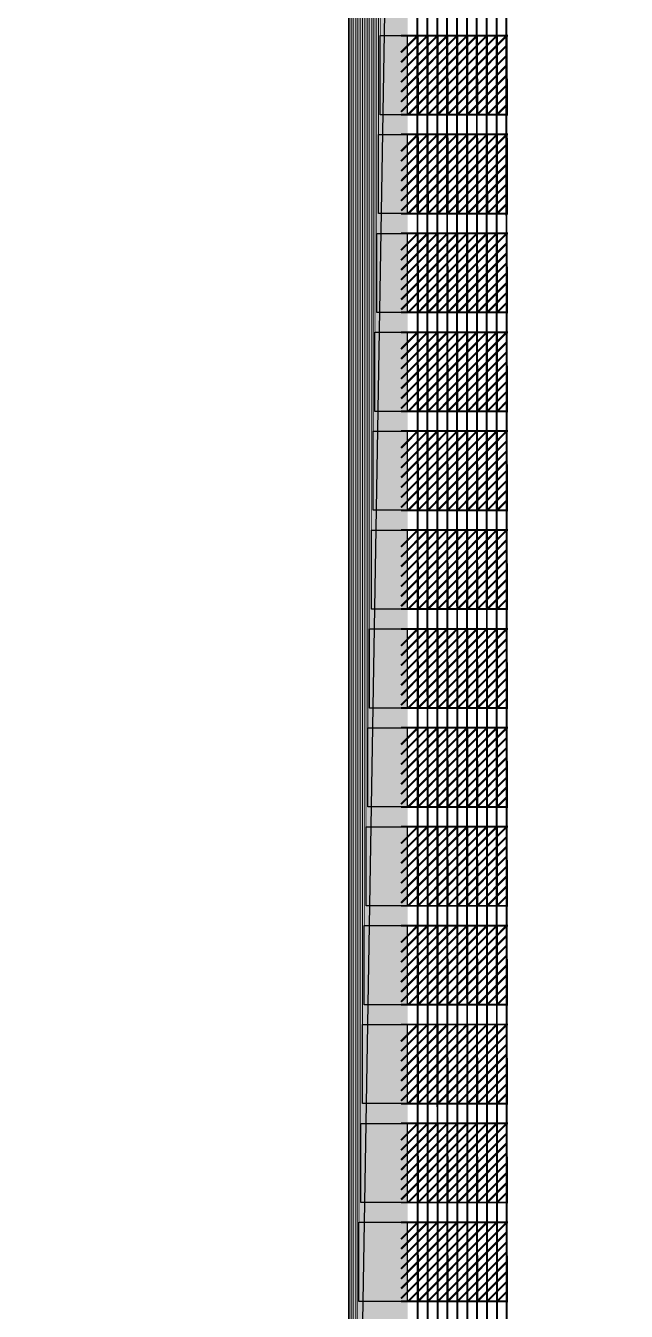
# Model space of a CAD drawing. Header units: millimetres. Extents: x -51 to 51, y -51 to 51.
# Drawn here: x 22.54 to 25.58, y -16.65 to -10.15 of the extents above; entities that cross this region are included whole.
import ezdxf

# ---------------------------------------------------------------- set-up
doc = ezdxf.new("R2010")
doc.units = ezdxf.units.MM
doc.linetypes.add('DASHED', pattern=[19.05, 12.7, -6.35])
for name, color, linetype in [('bottom_SU8', 5, 'Continuous'), ('metal', 43, 'Continuous'), ('Pt_pads', 1, 'Continuous'), ('reference', 18, 'DASHED')]:
    doc.layers.add(name, color=color, linetype=linetype)
doc.layers.add('top SU-8', color=3, linetype='Continuous', transparency=0.63)

msp = doc.modelspace()

# ---------------------------------------------------------------- linework, layer by layer
at = {"layer": 'bottom_SU8', "transparency": 33554544, "const_width": 1}
msp.add_lwpolyline([(-28.578, 24.8878, 0.187667), (-37.8518, -0.7933, 0.186827), (-27.3295, -26.1126, 0.184277), (-2.8594, -37.7245, 0.185083), (23.0094, -30.0775, 0.238565), (37.7593, 0.5371, 0.237346), (21.8297, 30.7311, 0.185761), (-4.5603, 37.5238, 0.186578)], format="xyb", close=True, dxfattribs=at)
at = {"layer": 'bottom_SU8', "transparency": 33554544}
for points, const_width in [([(24.3264, 5.9298), (24.3264, -19.1017)], 0.3), ([(24.5278, -19.0957), (24.5233, -3.1964)], 0.01), ([(24.5776, -19.0957), (24.5733, -3.1964)], 0.01), ([(24.6276, -19.0957), (24.6233, -3.1964)], 0.01), ([(24.6778, -19.0957), (24.6733, -3.1961)], 0.01), ([(24.7278, -19.0957), (24.7233, -3.1964)], 0.01), ([(24.7778, -19.0957), (24.7733, -3.1961)], 0.01), ([(24.8278, -19.0957), (24.8236, -3.1961)], 0.01), ([(24.8778, -19.0957), (24.8733, -3.1961)], 0.01), ([(24.9278, -19.0957), (24.9233, -3.1961)], 0.01), ([(24.9778, -19.0957), (24.9733, -3.1921)], 0.01), ([(24.442, -10.2808), (24.5269, -10.1957)], 0.01), ([(24.4422, -10.3307), (24.5769, -10.1957)], 0.01), ([(24.4422, -10.3808), (24.6269, -10.1957)], 0.01), ([(24.4422, -10.4309), (24.6769, -10.1957)], 0.01), ([(24.4422, -10.481), (24.7269, -10.1957)], 0.01), ([(24.4422, -10.5311), (24.7769, -10.1957)], 0.01), ([(24.4422, -10.5812), (24.8269, -10.1957)], 0.01), ([(24.4422, -10.1957), (24.9825, -10.1957)], 0.01), ([(24.4777, -10.5957), (24.8769, -10.1957)], 0.01), ([(24.5277, -10.5957), (24.5269, -10.1957)], 0.01), ([(24.5277, -10.5957), (24.9269, -10.1957)], 0.01), ([(24.5777, -10.5957), (24.5769, -10.1957)], 0.01), ([(24.5777, -10.5957), (24.9769, -10.1957)], 0.01), ([(24.6277, -10.5957), (24.6269, -10.1957)], 0.01), ([(24.6777, -10.5957), (24.6769, -10.1957)], 0.01), ([(24.7277, -10.5957), (24.7269, -10.1957)], 0.01), ([(24.7777, -10.5957), (24.7769, -10.1957)], 0.01), ([(24.8277, -10.5957), (24.8269, -10.1957)], 0.01), ([(24.8777, -10.5957), (24.8769, -10.1957)], 0.01), ([(24.9277, -10.5957), (24.9269, -10.1957)], 0.01), ([(24.9777, -10.5957), (24.9769, -10.1957)], 0.01), ([(24.6277, -10.5957), (24.977, -10.2457)], 0.01), ([(24.6777, -10.5957), (24.9771, -10.2957)], 0.01), ([(24.7277, -10.5957), (24.9772, -10.3457)], 0.01), ([(24.7777, -10.5957), (24.9773, -10.3957)], 0.01), ([(24.8277, -10.5957), (24.9774, -10.4457)], 0.01), ([(24.8777, -10.5957), (24.9775, -10.4957)], 0.01), ([(24.4422, -10.5957), (24.9826, -10.5957)], 0.01), ([(24.9277, -10.5957), (24.9776, -10.5457)], 0.01), ([(24.4424, -10.7808), (24.5273, -10.6957)], 0.01), ([(24.4426, -10.8307), (24.5773, -10.6957)], 0.01), ([(24.4426, -10.8808), (24.6273, -10.6957)], 0.01), ([(24.4426, -10.9309), (24.6773, -10.6957)], 0.01), ([(24.4426, -10.981), (24.7273, -10.6957)], 0.01), ([(24.4426, -11.0311), (24.7773, -10.6957)], 0.01), ([(24.4426, -11.0812), (24.8273, -10.6957)], 0.01), ([(24.4426, -10.6957), (24.9828, -10.6957)], 0.01), ([(24.4781, -11.0957), (24.8773, -10.6957)], 0.01), ([(24.5281, -11.0957), (24.5273, -10.6957)], 0.01), ([(24.5281, -11.0957), (24.9273, -10.6957)], 0.01), ([(24.5781, -11.0957), (24.5773, -10.6957)], 0.01), ([(24.5781, -11.0957), (24.9773, -10.6957)], 0.01), ([(24.6281, -11.0957), (24.6273, -10.6957)], 0.01), ([(24.6781, -11.0957), (24.6773, -10.6957)], 0.01), ([(24.7281, -11.0957), (24.7273, -10.6957)], 0.01), ([(24.7781, -11.0957), (24.7773, -10.6957)], 0.01), ([(24.8281, -11.0957), (24.8273, -10.6957)], 0.01), ([(24.8781, -11.0957), (24.8773, -10.6957)], 0.01), ([(24.9281, -11.0957), (24.9273, -10.6957)], 0.01), ([(24.9781, -11.0957), (24.9773, -10.6957)], 0.01), ([(24.6281, -11.0957), (24.9774, -10.7457)], 0.01), ([(24.6781, -11.0957), (24.9775, -10.7957)], 0.01), ([(24.7281, -11.0957), (24.9776, -10.8457)], 0.01), ([(24.7781, -11.0957), (24.9777, -10.8957)], 0.01), ([(24.8281, -11.0957), (24.9778, -10.9457)], 0.01), ([(24.8781, -11.0957), (24.9779, -10.9957)], 0.01), ([(24.9281, -11.0957), (24.978, -11.0457)], 0.01), ([(24.4426, -11.0957), (24.9829, -11.0957)], 0.01), ([(24.4421, -11.2808), (24.527, -11.1957)], 0.01), ([(24.4423, -11.3307), (24.577, -11.1957)], 0.01), ([(24.4423, -11.3808), (24.627, -11.1957)], 0.01), ([(24.4423, -11.4309), (24.677, -11.1957)], 0.01), ([(24.4423, -11.481), (24.727, -11.1957)], 0.01), ([(24.4423, -11.5311), (24.777, -11.1957)], 0.01), ([(24.4423, -11.5812), (24.827, -11.1957)], 0.01), ([(24.4423, -11.1957), (24.9826, -11.1957)], 0.01), ([(24.4778, -11.5957), (24.877, -11.1957)], 0.01), ([(24.5278, -11.5957), (24.527, -11.1957)], 0.01), ([(24.5278, -11.5957), (24.927, -11.1957)], 0.01), ([(24.5778, -11.5957), (24.577, -11.1957)], 0.01), ([(24.5778, -11.5957), (24.977, -11.1957)], 0.01), ([(24.6278, -11.5957), (24.627, -11.1957)], 0.01), ([(24.6278, -11.5957), (24.9771, -11.2457)], 0.01), ([(24.6778, -11.5957), (24.677, -11.1957)], 0.01), ([(24.7278, -11.5957), (24.727, -11.1957)], 0.01), ([(24.7778, -11.5957), (24.777, -11.1957)], 0.01), ([(24.8278, -11.5957), (24.827, -11.1957)], 0.01), ([(24.8778, -11.5957), (24.877, -11.1957)], 0.01), ([(24.9278, -11.5957), (24.927, -11.1957)], 0.01), ([(24.9778, -11.5957), (24.977, -11.1957)], 0.01), ([(24.6778, -11.5957), (24.9772, -11.2957)], 0.01), ([(24.7278, -11.5957), (24.9773, -11.3457)], 0.01), ([(24.7778, -11.5957), (24.9774, -11.3957)], 0.01), ([(24.8278, -11.5957), (24.9775, -11.4457)], 0.01), ([(24.8778, -11.5957), (24.9776, -11.4957)], 0.01), ([(24.9278, -11.5957), (24.9777, -11.5457)], 0.01), ([(24.4423, -11.5957), (24.9827, -11.5957)], 0.01), ([(24.4421, -11.7808), (24.527, -11.6957)], 0.01), ([(24.4423, -11.8307), (24.577, -11.6957)], 0.01), ([(24.4423, -11.8808), (24.627, -11.6957)], 0.01), ([(24.4423, -11.9309), (24.677, -11.6957)], 0.01), ([(24.4423, -11.981), (24.727, -11.6957)], 0.01), ([(24.4423, -12.0311), (24.777, -11.6957)], 0.01), ([(24.4423, -12.0812), (24.827, -11.6957)], 0.01), ([(24.4423, -11.6957), (24.9826, -11.6957)], 0.01), ([(24.4778, -12.0957), (24.877, -11.6957)], 0.01), ([(24.5278, -12.0957), (24.527, -11.6957)], 0.01), ([(24.5278, -12.0957), (24.927, -11.6957)], 0.01), ([(24.5778, -12.0957), (24.577, -11.6957)], 0.01), ([(24.5778, -12.0957), (24.977, -11.6957)], 0.01), ([(24.6278, -12.0957), (24.627, -11.6957)], 0.01), ([(24.6778, -12.0957), (24.677, -11.6957)], 0.01), ([(24.7278, -12.0957), (24.727, -11.6957)], 0.01), ([(24.7778, -12.0957), (24.777, -11.6957)], 0.01), ([(24.8278, -12.0957), (24.827, -11.6957)], 0.01), ([(24.8778, -12.0957), (24.877, -11.6957)], 0.01), ([(24.9278, -12.0957), (24.927, -11.6957)], 0.01), ([(24.9778, -12.0957), (24.977, -11.6957)], 0.01), ([(24.6278, -12.0957), (24.9771, -11.7457)], 0.01), ([(24.6778, -12.0957), (24.9772, -11.7957)], 0.01), ([(24.7278, -12.0957), (24.9773, -11.8457)], 0.01), ([(24.7778, -12.0957), (24.9774, -11.8957)], 0.01), ([(24.8278, -12.0957), (24.9775, -11.9457)], 0.01), ([(24.8778, -12.0957), (24.9776, -11.9957)], 0.01), ([(24.9278, -12.0957), (24.9777, -12.0457)], 0.01), ([(24.4423, -12.0957), (24.9827, -12.0957)], 0.01), ([(24.4421, -12.2808), (24.527, -12.1957)], 0.01), ([(24.4423, -12.3307), (24.577, -12.1957)], 0.01), ([(24.4423, -12.3808), (24.627, -12.1957)], 0.01), ([(24.4423, -12.4309), (24.677, -12.1957)], 0.01), ([(24.4423, -12.481), (24.727, -12.1957)], 0.01), ([(24.4423, -12.5311), (24.777, -12.1957)], 0.01), ([(24.4423, -12.5812), (24.827, -12.1957)], 0.01), ([(24.4423, -12.1957), (24.9826, -12.1957)], 0.01), ([(24.4778, -12.5957), (24.877, -12.1957)], 0.01), ([(24.5278, -12.5957), (24.527, -12.1957)], 0.01), ([(24.5278, -12.5957), (24.927, -12.1957)], 0.01), ([(24.5778, -12.5957), (24.577, -12.1957)], 0.01), ([(24.5778, -12.5957), (24.977, -12.1957)], 0.01), ([(24.6278, -12.5957), (24.627, -12.1957)], 0.01), ([(24.6778, -12.5957), (24.677, -12.1957)], 0.01), ([(24.7278, -12.5957), (24.727, -12.1957)], 0.01), ([(24.7778, -12.5957), (24.777, -12.1957)], 0.01), ([(24.8278, -12.5957), (24.827, -12.1957)], 0.01), ([(24.8778, -12.5957), (24.877, -12.1957)], 0.01), ([(24.9278, -12.5957), (24.927, -12.1957)], 0.01), ([(24.9778, -12.5957), (24.977, -12.1957)], 0.01), ([(24.6278, -12.5957), (24.9771, -12.2457)], 0.01), ([(24.6778, -12.5957), (24.9772, -12.2957)], 0.01), ([(24.7278, -12.5957), (24.9773, -12.3457)], 0.01), ([(24.7778, -12.5957), (24.9774, -12.3957)], 0.01), ([(24.8278, -12.5957), (24.9775, -12.4457)], 0.01), ([(24.8778, -12.5957), (24.9776, -12.4957)], 0.01), ([(24.9278, -12.5957), (24.9777, -12.5457)], 0.01), ([(24.4423, -12.5957), (24.9827, -12.5957)], 0.01), ([(24.4421, -12.7808), (24.527, -12.6957)], 0.01), ([(24.4423, -12.8307), (24.577, -12.6957)], 0.01), ([(24.4423, -12.8808), (24.627, -12.6957)], 0.01), ([(24.4423, -12.9309), (24.677, -12.6957)], 0.01), ([(24.4423, -12.981), (24.727, -12.6957)], 0.01), ([(24.4423, -13.0311), (24.777, -12.6957)], 0.01), ([(24.4423, -13.0812), (24.827, -12.6957)], 0.01), ([(24.4423, -12.6957), (24.9826, -12.6957)], 0.01), ([(24.4778, -13.0957), (24.877, -12.6957)], 0.01), ([(24.5278, -13.0957), (24.527, -12.6957)], 0.01), ([(24.5278, -13.0957), (24.927, -12.6957)], 0.01), ([(24.5778, -13.0957), (24.577, -12.6957)], 0.01), ([(24.5778, -13.0957), (24.977, -12.6957)], 0.01), ([(24.6278, -13.0957), (24.627, -12.6957)], 0.01), ([(24.6778, -13.0957), (24.677, -12.6957)], 0.01), ([(24.7278, -13.0957), (24.727, -12.6957)], 0.01), ([(24.7778, -13.0957), (24.777, -12.6957)], 0.01), ([(24.8278, -13.0957), (24.827, -12.6957)], 0.01), ([(24.8778, -13.0957), (24.877, -12.6957)], 0.01), ([(24.9278, -13.0957), (24.927, -12.6957)], 0.01), ([(24.9778, -13.0957), (24.977, -12.6957)], 0.01), ([(24.6278, -13.0957), (24.9771, -12.7457)], 0.01), ([(24.6778, -13.0957), (24.9772, -12.7957)], 0.01), ([(24.7278, -13.0957), (24.9773, -12.8457)], 0.01), ([(24.7778, -13.0957), (24.9774, -12.8957)], 0.01), ([(24.8278, -13.0957), (24.9775, -12.9457)], 0.01), ([(24.8778, -13.0957), (24.9776, -12.9957)], 0.01), ([(24.9278, -13.0957), (24.9777, -13.0457)], 0.01), ([(24.4423, -13.0957), (24.9827, -13.0957)], 0.01), ([(24.4421, -13.2808), (24.527, -13.1957)], 0.01), ([(24.4423, -13.3307), (24.577, -13.1957)], 0.01), ([(24.4423, -13.3808), (24.627, -13.1957)], 0.01), ([(24.4423, -13.4309), (24.677, -13.1957)], 0.01), ([(24.4423, -13.481), (24.727, -13.1957)], 0.01), ([(24.4423, -13.5311), (24.777, -13.1957)], 0.01), ([(24.4423, -13.5812), (24.827, -13.1957)], 0.01), ([(24.4423, -13.1957), (24.9826, -13.1957)], 0.01), ([(24.4778, -13.5957), (24.877, -13.1957)], 0.01), ([(24.5278, -13.5957), (24.527, -13.1957)], 0.01), ([(24.5278, -13.5957), (24.927, -13.1957)], 0.01), ([(24.5778, -13.5957), (24.577, -13.1957)], 0.01), ([(24.5778, -13.5957), (24.977, -13.1957)], 0.01), ([(24.6278, -13.5957), (24.627, -13.1957)], 0.01), ([(24.6778, -13.5957), (24.677, -13.1957)], 0.01), ([(24.7278, -13.5957), (24.727, -13.1957)], 0.01), ([(24.7778, -13.5957), (24.777, -13.1957)], 0.01), ([(24.8278, -13.5957), (24.827, -13.1957)], 0.01), ([(24.8778, -13.5957), (24.877, -13.1957)], 0.01), ([(24.9278, -13.5957), (24.927, -13.1957)], 0.01), ([(24.9778, -13.5957), (24.977, -13.1957)], 0.01), ([(24.6278, -13.5957), (24.9771, -13.2457)], 0.01), ([(24.6778, -13.5957), (24.9772, -13.2957)], 0.01), ([(24.7278, -13.5957), (24.9773, -13.3457)], 0.01), ([(24.7778, -13.5957), (24.9774, -13.3957)], 0.01), ([(24.8278, -13.5957), (24.9775, -13.4457)], 0.01), ([(24.8778, -13.5957), (24.9776, -13.4957)], 0.01), ([(24.9278, -13.5957), (24.9777, -13.5457)], 0.01), ([(24.4423, -13.5957), (24.9827, -13.5957)], 0.01), ([(24.4421, -13.7808), (24.527, -13.6957)], 0.01), ([(24.4423, -13.8307), (24.577, -13.6957)], 0.01), ([(24.4423, -13.8808), (24.627, -13.6957)], 0.01), ([(24.4423, -13.9309), (24.677, -13.6957)], 0.01), ([(24.4423, -13.981), (24.727, -13.6957)], 0.01), ([(24.4423, -14.0311), (24.777, -13.6957)], 0.01), ([(24.4423, -14.0812), (24.827, -13.6957)], 0.01), ([(24.4423, -13.6957), (24.9826, -13.6957)], 0.01), ([(24.4778, -14.0957), (24.877, -13.6957)], 0.01), ([(24.5278, -14.0957), (24.527, -13.6957)], 0.01), ([(24.5278, -14.0957), (24.927, -13.6957)], 0.01), ([(24.5778, -14.0957), (24.577, -13.6957)], 0.01), ([(24.5778, -14.0957), (24.977, -13.6957)], 0.01), ([(24.6278, -14.0957), (24.627, -13.6957)], 0.01), ([(24.6778, -14.0957), (24.677, -13.6957)], 0.01), ([(24.7278, -14.0957), (24.727, -13.6957)], 0.01), ([(24.7778, -14.0957), (24.777, -13.6957)], 0.01), ([(24.8278, -14.0957), (24.827, -13.6957)], 0.01), ([(24.8778, -14.0957), (24.877, -13.6957)], 0.01), ([(24.9278, -14.0957), (24.927, -13.6957)], 0.01), ([(24.9778, -14.0957), (24.977, -13.6957)], 0.01), ([(24.6278, -14.0957), (24.9771, -13.7457)], 0.01), ([(24.6778, -14.0957), (24.9772, -13.7957)], 0.01), ([(24.7278, -14.0957), (24.9773, -13.8457)], 0.01), ([(24.7778, -14.0957), (24.9774, -13.8957)], 0.01), ([(24.8278, -14.0957), (24.9775, -13.9457)], 0.01), ([(24.8778, -14.0957), (24.9776, -13.9957)], 0.01), ([(24.4423, -14.0957), (24.9827, -14.0957)], 0.01), ([(24.9278, -14.0957), (24.9777, -14.0457)], 0.01), ([(24.4421, -14.2808), (24.527, -14.1957)], 0.01), ([(24.4423, -14.3307), (24.577, -14.1957)], 0.01), ([(24.4423, -14.3808), (24.627, -14.1957)], 0.01), ([(24.4423, -14.4309), (24.677, -14.1957)], 0.01), ([(24.4423, -14.481), (24.727, -14.1957)], 0.01), ([(24.4423, -14.5311), (24.777, -14.1957)], 0.01), ([(24.4423, -14.5812), (24.827, -14.1957)], 0.01), ([(24.4423, -14.1957), (24.9826, -14.1957)], 0.01), ([(24.4778, -14.5957), (24.877, -14.1957)], 0.01), ([(24.5278, -14.5957), (24.527, -14.1957)], 0.01), ([(24.5278, -14.5957), (24.927, -14.1957)], 0.01), ([(24.5778, -14.5957), (24.577, -14.1957)], 0.01), ([(24.5778, -14.5957), (24.977, -14.1957)], 0.01), ([(24.6278, -14.5957), (24.627, -14.1957)], 0.01), ([(24.6778, -14.5957), (24.677, -14.1957)], 0.01), ([(24.7278, -14.5957), (24.727, -14.1957)], 0.01), ([(24.7778, -14.5957), (24.777, -14.1957)], 0.01), ([(24.8278, -14.5957), (24.827, -14.1957)], 0.01), ([(24.8778, -14.5957), (24.877, -14.1957)], 0.01), ([(24.9278, -14.5957), (24.927, -14.1957)], 0.01), ([(24.9778, -14.5957), (24.977, -14.1957)], 0.01), ([(24.6278, -14.5957), (24.9771, -14.2457)], 0.01), ([(24.6778, -14.5957), (24.9772, -14.2957)], 0.01), ([(24.7278, -14.5957), (24.9773, -14.3457)], 0.01), ([(24.7778, -14.5957), (24.9774, -14.3957)], 0.01), ([(24.8278, -14.5957), (24.9775, -14.4457)], 0.01), ([(24.8778, -14.5957), (24.9776, -14.4957)], 0.01), ([(24.9278, -14.5957), (24.9777, -14.5457)], 0.01), ([(24.4423, -14.5957), (24.9827, -14.5957)], 0.01), ([(24.4421, -14.7808), (24.527, -14.6957)], 0.01), ([(24.4423, -14.8307), (24.577, -14.6957)], 0.01), ([(24.4423, -14.8808), (24.627, -14.6957)], 0.01), ([(24.4423, -14.9309), (24.677, -14.6957)], 0.01), ([(24.4423, -14.981), (24.727, -14.6957)], 0.01), ([(24.4423, -15.0311), (24.777, -14.6957)], 0.01), ([(24.4423, -15.0812), (24.827, -14.6957)], 0.01), ([(24.4423, -14.6957), (24.9826, -14.6957)], 0.01), ([(24.4778, -15.0957), (24.877, -14.6957)], 0.01), ([(24.5278, -15.0957), (24.527, -14.6957)], 0.01), ([(24.5278, -15.0957), (24.927, -14.6957)], 0.01), ([(24.5778, -15.0957), (24.577, -14.6957)], 0.01), ([(24.5778, -15.0957), (24.977, -14.6957)], 0.01), ([(24.6278, -15.0957), (24.627, -14.6957)], 0.01), ([(24.6278, -15.0957), (24.9771, -14.7457)], 0.01), ([(24.6778, -15.0957), (24.677, -14.6957)], 0.01), ([(24.7278, -15.0957), (24.727, -14.6957)], 0.01), ([(24.7778, -15.0957), (24.777, -14.6957)], 0.01), ([(24.8278, -15.0957), (24.827, -14.6957)], 0.01), ([(24.8778, -15.0957), (24.877, -14.6957)], 0.01), ([(24.9278, -15.0957), (24.927, -14.6957)], 0.01), ([(24.9778, -15.0957), (24.977, -14.6957)], 0.01), ([(24.6778, -15.0957), (24.9772, -14.7957)], 0.01), ([(24.7278, -15.0957), (24.9773, -14.8457)], 0.01), ([(24.7778, -15.0957), (24.9774, -14.8957)], 0.01), ([(24.8278, -15.0957), (24.9775, -14.9457)], 0.01), ([(24.8778, -15.0957), (24.9776, -14.9957)], 0.01), ([(24.9278, -15.0957), (24.9777, -15.0457)], 0.01), ([(24.4423, -15.0957), (24.9827, -15.0957)], 0.01), ([(24.4421, -15.2808), (24.527, -15.1957)], 0.01), ([(24.4423, -15.3307), (24.577, -15.1957)], 0.01), ([(24.4423, -15.3808), (24.627, -15.1957)], 0.01), ([(24.4423, -15.4309), (24.677, -15.1957)], 0.01), ([(24.4423, -15.481), (24.727, -15.1957)], 0.01), ([(24.4423, -15.5311), (24.777, -15.1957)], 0.01), ([(24.4423, -15.5812), (24.827, -15.1957)], 0.01), ([(24.4423, -15.1957), (24.9826, -15.1957)], 0.01), ([(24.4778, -15.5957), (24.877, -15.1957)], 0.01), ([(24.5278, -15.5957), (24.527, -15.1957)], 0.01), ([(24.5278, -15.5957), (24.927, -15.1957)], 0.01), ([(24.5778, -15.5957), (24.577, -15.1957)], 0.01), ([(24.5778, -15.5957), (24.977, -15.1957)], 0.01), ([(24.6278, -15.5957), (24.627, -15.1957)], 0.01), ([(24.6778, -15.5957), (24.677, -15.1957)], 0.01), ([(24.7278, -15.5957), (24.727, -15.1957)], 0.01), ([(24.7778, -15.5957), (24.777, -15.1957)], 0.01), ([(24.8278, -15.5957), (24.827, -15.1957)], 0.01), ([(24.8778, -15.5957), (24.877, -15.1957)], 0.01), ([(24.9278, -15.5957), (24.927, -15.1957)], 0.01), ([(24.9778, -15.5957), (24.977, -15.1957)], 0.01), ([(24.6278, -15.5957), (24.9771, -15.2457)], 0.01), ([(24.6778, -15.5957), (24.9772, -15.2957)], 0.01), ([(24.7278, -15.5957), (24.9773, -15.3457)], 0.01), ([(24.7778, -15.5957), (24.9774, -15.3957)], 0.01), ([(24.8278, -15.5957), (24.9775, -15.4457)], 0.01), ([(24.8778, -15.5957), (24.9776, -15.4957)], 0.01), ([(24.4423, -15.5957), (24.9827, -15.5957)], 0.01), ([(24.9278, -15.5957), (24.9777, -15.5457)], 0.01), ([(24.4421, -15.7808), (24.527, -15.6957)], 0.01), ([(24.4423, -15.8307), (24.577, -15.6957)], 0.01), ([(24.4423, -15.8808), (24.627, -15.6957)], 0.01), ([(24.4423, -15.9309), (24.677, -15.6957)], 0.01), ([(24.4423, -15.981), (24.727, -15.6957)], 0.01), ([(24.4423, -16.0311), (24.777, -15.6957)], 0.01), ([(24.4423, -16.0812), (24.827, -15.6957)], 0.01), ([(24.4423, -15.6957), (24.9826, -15.6957)], 0.01), ([(24.4778, -16.0957), (24.877, -15.6957)], 0.01), ([(24.5278, -16.0957), (24.527, -15.6957)], 0.01), ([(24.5278, -16.0957), (24.927, -15.6957)], 0.01), ([(24.5778, -16.0957), (24.577, -15.6957)], 0.01), ([(24.5778, -16.0957), (24.977, -15.6957)], 0.01), ([(24.6278, -16.0957), (24.627, -15.6957)], 0.01), ([(24.6778, -16.0957), (24.677, -15.6957)], 0.01), ([(24.7278, -16.0957), (24.727, -15.6957)], 0.01), ([(24.7778, -16.0957), (24.777, -15.6957)], 0.01), ([(24.8278, -16.0957), (24.827, -15.6957)], 0.01), ([(24.8778, -16.0957), (24.877, -15.6957)], 0.01), ([(24.9278, -16.0957), (24.927, -15.6957)], 0.01), ([(24.9778, -16.0957), (24.977, -15.6957)], 0.01), ([(24.6278, -16.0957), (24.9771, -15.7457)], 0.01), ([(24.6778, -16.0957), (24.9772, -15.7957)], 0.01), ([(24.7278, -16.0957), (24.9773, -15.8457)], 0.01), ([(24.7778, -16.0957), (24.9774, -15.8957)], 0.01), ([(24.8278, -16.0957), (24.9775, -15.9457)], 0.01), ([(24.8778, -16.0957), (24.9776, -15.9957)], 0.01), ([(24.9278, -16.0957), (24.9777, -16.0457)], 0.01), ([(24.4423, -16.0957), (24.9827, -16.0957)], 0.01), ([(24.4421, -16.2808), (24.527, -16.1957)], 0.01), ([(24.4423, -16.3307), (24.577, -16.1957)], 0.01), ([(24.4423, -16.3808), (24.627, -16.1957)], 0.01), ([(24.4423, -16.4309), (24.677, -16.1957)], 0.01), ([(24.4423, -16.481), (24.727, -16.1957)], 0.01), ([(24.4423, -16.5311), (24.777, -16.1957)], 0.01), ([(24.4423, -16.5812), (24.827, -16.1957)], 0.01), ([(24.4423, -16.1957), (24.9826, -16.1957)], 0.01), ([(24.4778, -16.5957), (24.877, -16.1957)], 0.01), ([(24.5278, -16.5957), (24.527, -16.1957)], 0.01), ([(24.5278, -16.5957), (24.927, -16.1957)], 0.01), ([(24.5778, -16.5957), (24.577, -16.1957)], 0.01), ([(24.5778, -16.5957), (24.977, -16.1957)], 0.01), ([(24.6278, -16.5957), (24.627, -16.1957)], 0.01), ([(24.6278, -16.5957), (24.9771, -16.2457)], 0.01), ([(24.6778, -16.5957), (24.677, -16.1957)], 0.01), ([(24.7278, -16.5957), (24.727, -16.1957)], 0.01), ([(24.7778, -16.5957), (24.777, -16.1957)], 0.01), ([(24.8278, -16.5957), (24.827, -16.1957)], 0.01), ([(24.8778, -16.5957), (24.877, -16.1957)], 0.01), ([(24.9278, -16.5957), (24.927, -16.1957)], 0.01), ([(24.9778, -16.5957), (24.977, -16.1957)], 0.01), ([(24.6778, -16.5957), (24.9772, -16.2957)], 0.01), ([(24.7278, -16.5957), (24.9773, -16.3457)], 0.01), ([(24.7778, -16.5957), (24.9774, -16.3957)], 0.01), ([(24.8278, -16.5957), (24.9775, -16.4457)], 0.01), ([(24.8778, -16.5957), (24.9776, -16.4957)], 0.01), ([(24.9278, -16.5957), (24.9777, -16.5457)], 0.01), ([(24.4423, -16.5957), (24.9827, -16.5957)], 0.01)]:
    msp.add_lwpolyline(points, dxfattribs=dict(at, const_width=const_width))
at = {"layer": 'metal', "transparency": 33554544, "const_width": 1}
msp.add_lwpolyline([(-28.578, 24.8878, 0.187667), (-37.8518, -0.7933, 0.186827), (-27.3295, -26.1126, 0.184277), (-2.8594, -37.7245, 0.185083), (23.0094, -30.0775, 0.238565), (37.7593, 0.5371, 0.237346), (21.8297, 30.7311, 0.185761), (-4.5603, 37.5238, 0.186578)], format="xyb", close=True, dxfattribs=at)
at = {"layer": 'metal', "transparency": 33554544}
for points, const_width in [([(24.3284, -11.0957), (24.3284, 10.5754)], 0.004), ([(24.3104, -12.0957), (24.3104, 10.0274)], 0.004), ([(24.3194, -11.5957), (24.3194, 10.0291)], 0.004), ([(24.3374, -10.5957), (24.3374, 9.9562)], 0.004), ([(24.2924, -13.0957), (24.2924, 9.4365)], 0.004), ([(24.3014, -12.5957), (24.3014, 9.4365)], 0.004), ([(24.2744, -14.0957), (24.2744, 8.8389)], 0.004), ([(24.2834, -13.5957), (24.2834, 8.8407)], 0.004), ([(24.2564, -15.0957), (24.2564, 8.2445)], 0.004), ([(24.2654, -14.5957), (24.2654, 8.2445)], 0.004), ([(24.2384, -16.0957), (24.2384, 7.6503)], 0.004), ([(24.2474, -15.5957), (24.2474, 7.6503)], 0.004), ([(24.2204, -17.0957), (24.2204, 7.0554)], 0.004), ([(24.2294, -16.5957), (24.2294, 7.0554)], 0.004), ([(24.2024, -18.0957), (24.2024, 6.4565)], 0.004), ([(24.2114, -17.5957), (24.2114, 6.4576)], 0.004), ([(24.1844, -19.0957), (24.1844, 5.8889)], 0.004), ([(24.1934, -18.5957), (24.1934, 5.8943)], 0.004), ([(24.4674, -10.3054), (24.5769, -10.1957)], 0.006), ([(24.4675, -10.3554), (24.6269, -10.1957)], 0.006), ([(24.4675, -10.4055), (24.6769, -10.1957)], 0.006), ([(24.4675, -10.5558), (24.8269, -10.1957)], 0.006), ([(24.4675, -10.1957), (24.9799, -10.1957)], 0.006), ([(24.4676, -10.4556), (24.7269, -10.1957)], 0.006), ([(24.4676, -10.5056), (24.7769, -10.1957)], 0.006), ([(24.4676, -10.2551), (24.5269, -10.1957)], 0.006), ([(24.4777, -10.5957), (24.8769, -10.1957)], 0.006), ([(24.5277, -10.5957), (24.5269, -10.1957)], 0.006), ([(24.5277, -10.5957), (24.9269, -10.1957)], 0.006), ([(24.5777, -10.5957), (24.5769, -10.1957)], 0.006), ([(24.5777, -10.5957), (24.9769, -10.1957)], 0.006), ([(24.6277, -10.5957), (24.6269, -10.1957)], 0.006), ([(24.6777, -10.5957), (24.6769, -10.1957)], 0.006), ([(24.7277, -10.5957), (24.7269, -10.1957)], 0.006), ([(24.7777, -10.5957), (24.7769, -10.1957)], 0.006), ([(24.8277, -10.5957), (24.8269, -10.1957)], 0.006), ([(24.8777, -10.5957), (24.8769, -10.1957)], 0.006), ([(24.9277, -10.5957), (24.9269, -10.1957)], 0.006), ([(24.9777, -10.5957), (24.9769, -10.1957)], 0.006), ([(24.6277, -10.5957), (24.977, -10.2457)], 0.006), ([(24.6777, -10.5957), (24.9771, -10.2957)], 0.006), ([(24.7277, -10.5957), (24.9772, -10.3457)], 0.006), ([(24.7777, -10.5957), (24.9773, -10.3957)], 0.006), ([(24.8277, -10.5957), (24.9774, -10.4457)], 0.006), ([(24.8777, -10.5957), (24.9775, -10.4957)], 0.006), ([(24.4654, -10.5957), (24.9802, -10.5957)], 0.006), ([(24.9277, -10.5957), (24.9776, -10.5457)], 0.006), ([(24.4678, -10.8054), (24.5773, -10.6957)], 0.006), ([(24.4679, -10.8554), (24.6273, -10.6957)], 0.006), ([(24.4679, -10.9055), (24.6773, -10.6957)], 0.006), ([(24.4679, -10.9556), (24.7273, -10.6957)], 0.006), ([(24.4679, -11.0558), (24.8273, -10.6957)], 0.006), ([(24.4679, -10.6957), (24.9802, -10.6957)], 0.006), ([(24.468, -11.0056), (24.7773, -10.6957)], 0.006), ([(24.468, -10.7551), (24.5273, -10.6957)], 0.006), ([(24.4781, -11.0957), (24.8773, -10.6957)], 0.006), ([(24.5281, -11.0957), (24.5273, -10.6957)], 0.006), ([(24.5281, -11.0957), (24.9273, -10.6957)], 0.006), ([(24.5781, -11.0957), (24.5773, -10.6957)], 0.006), ([(24.5781, -11.0957), (24.9773, -10.6957)], 0.006), ([(24.6281, -11.0957), (24.6273, -10.6957)], 0.006), ([(24.6781, -11.0957), (24.6773, -10.6957)], 0.006), ([(24.7281, -11.0957), (24.7273, -10.6957)], 0.006), ([(24.7781, -11.0957), (24.7773, -10.6957)], 0.006), ([(24.8281, -11.0957), (24.8273, -10.6957)], 0.006), ([(24.8781, -11.0957), (24.8773, -10.6957)], 0.006), ([(24.9281, -11.0957), (24.9273, -10.6957)], 0.006), ([(24.9781, -11.0957), (24.9773, -10.6957)], 0.006), ([(24.6281, -11.0957), (24.9774, -10.7457)], 0.006), ([(24.6781, -11.0957), (24.9775, -10.7957)], 0.006), ([(24.7281, -11.0957), (24.9776, -10.8457)], 0.006), ([(24.7781, -11.0957), (24.9777, -10.8957)], 0.006), ([(24.8281, -11.0957), (24.9778, -10.9457)], 0.006), ([(24.8781, -11.0957), (24.9779, -10.9957)], 0.006), ([(24.9281, -11.0957), (24.978, -11.0457)], 0.006), ([(24.4658, -11.0957), (24.9806, -11.0957)], 0.006), ([(24.4676, -11.3054), (24.577, -11.1957)], 0.006), ([(24.4676, -11.3554), (24.627, -11.1957)], 0.006), ([(24.4676, -11.4055), (24.677, -11.1957)], 0.006), ([(24.4676, -11.5558), (24.827, -11.1957)], 0.006), ([(24.4676, -11.1957), (24.98, -11.1957)], 0.006), ([(24.4677, -11.4556), (24.727, -11.1957)], 0.006), ([(24.4677, -11.5056), (24.777, -11.1957)], 0.006), ([(24.4677, -11.2551), (24.527, -11.1957)], 0.006), ([(24.4778, -11.5957), (24.877, -11.1957)], 0.006), ([(24.5278, -11.5957), (24.527, -11.1957)], 0.006), ([(24.5278, -11.5957), (24.927, -11.1957)], 0.006), ([(24.5778, -11.5957), (24.577, -11.1957)], 0.006), ([(24.5778, -11.5957), (24.977, -11.1957)], 0.006), ([(24.6278, -11.5957), (24.627, -11.1957)], 0.006), ([(24.6278, -11.5957), (24.9771, -11.2457)], 0.006), ([(24.6778, -11.5957), (24.677, -11.1957)], 0.006), ([(24.7278, -11.5957), (24.727, -11.1957)], 0.006), ([(24.7778, -11.5957), (24.777, -11.1957)], 0.006), ([(24.8278, -11.5957), (24.827, -11.1957)], 0.006), ([(24.8778, -11.5957), (24.877, -11.1957)], 0.006), ([(24.9278, -11.5957), (24.927, -11.1957)], 0.006), ([(24.9778, -11.5957), (24.977, -11.1957)], 0.006), ([(24.6778, -11.5957), (24.9772, -11.2957)], 0.006), ([(24.7278, -11.5957), (24.9773, -11.3457)], 0.006), ([(24.7778, -11.5957), (24.9774, -11.3957)], 0.006), ([(24.8278, -11.5957), (24.9775, -11.4457)], 0.006), ([(24.8778, -11.5957), (24.9776, -11.4957)], 0.006), ([(24.9278, -11.5957), (24.9777, -11.5457)], 0.006), ([(24.4655, -11.5957), (24.9803, -11.5957)], 0.006), ([(24.4676, -11.8054), (24.577, -11.6957)], 0.006), ([(24.4676, -11.8554), (24.627, -11.6957)], 0.006), ([(24.4676, -11.9055), (24.677, -11.6957)], 0.006), ([(24.4676, -12.0558), (24.827, -11.6957)], 0.006), ([(24.4676, -11.6957), (24.98, -11.6957)], 0.006), ([(24.4677, -11.9556), (24.727, -11.6957)], 0.006), ([(24.4677, -12.0056), (24.777, -11.6957)], 0.006), ([(24.4677, -11.7551), (24.527, -11.6957)], 0.006), ([(24.4778, -12.0957), (24.877, -11.6957)], 0.006), ([(24.5278, -12.0957), (24.527, -11.6957)], 0.006), ([(24.5278, -12.0957), (24.927, -11.6957)], 0.006), ([(24.5778, -12.0957), (24.577, -11.6957)], 0.006), ([(24.5778, -12.0957), (24.977, -11.6957)], 0.006), ([(24.6278, -12.0957), (24.627, -11.6957)], 0.006), ([(24.6778, -12.0957), (24.677, -11.6957)], 0.006), ([(24.7278, -12.0957), (24.727, -11.6957)], 0.006), ([(24.7778, -12.0957), (24.777, -11.6957)], 0.006), ([(24.8278, -12.0957), (24.827, -11.6957)], 0.006), ([(24.8778, -12.0957), (24.877, -11.6957)], 0.006), ([(24.9278, -12.0957), (24.927, -11.6957)], 0.006), ([(24.9778, -12.0957), (24.977, -11.6957)], 0.006), ([(24.6278, -12.0957), (24.9771, -11.7457)], 0.006), ([(24.6778, -12.0957), (24.9772, -11.7957)], 0.006), ([(24.7278, -12.0957), (24.9773, -11.8457)], 0.006), ([(24.7778, -12.0957), (24.9774, -11.8957)], 0.006), ([(24.8278, -12.0957), (24.9775, -11.9457)], 0.006), ([(24.8778, -12.0957), (24.9776, -11.9957)], 0.006), ([(24.9278, -12.0957), (24.9777, -12.0457)], 0.006), ([(24.4655, -12.0957), (24.9803, -12.0957)], 0.006), ([(24.4676, -12.3054), (24.577, -12.1957)], 0.006), ([(24.4676, -12.3554), (24.627, -12.1957)], 0.006), ([(24.4676, -12.4055), (24.677, -12.1957)], 0.006), ([(24.4676, -12.5558), (24.827, -12.1957)], 0.006), ([(24.4676, -12.1957), (24.98, -12.1957)], 0.006), ([(24.4677, -12.4556), (24.727, -12.1957)], 0.006), ([(24.4677, -12.5056), (24.777, -12.1957)], 0.006), ([(24.4677, -12.2551), (24.527, -12.1957)], 0.006), ([(24.4778, -12.5957), (24.877, -12.1957)], 0.006), ([(24.5278, -12.5957), (24.527, -12.1957)], 0.006), ([(24.5278, -12.5957), (24.927, -12.1957)], 0.006), ([(24.5778, -12.5957), (24.577, -12.1957)], 0.006), ([(24.5778, -12.5957), (24.977, -12.1957)], 0.006), ([(24.6278, -12.5957), (24.627, -12.1957)], 0.006), ([(24.6778, -12.5957), (24.677, -12.1957)], 0.006), ([(24.7278, -12.5957), (24.727, -12.1957)], 0.006), ([(24.7778, -12.5957), (24.777, -12.1957)], 0.006), ([(24.8278, -12.5957), (24.827, -12.1957)], 0.006), ([(24.8778, -12.5957), (24.877, -12.1957)], 0.006), ([(24.9278, -12.5957), (24.927, -12.1957)], 0.006), ([(24.9778, -12.5957), (24.977, -12.1957)], 0.006), ([(24.6278, -12.5957), (24.9771, -12.2457)], 0.006), ([(24.6778, -12.5957), (24.9772, -12.2957)], 0.006), ([(24.7278, -12.5957), (24.9773, -12.3457)], 0.006), ([(24.7778, -12.5957), (24.9774, -12.3957)], 0.006), ([(24.8278, -12.5957), (24.9775, -12.4457)], 0.006), ([(24.8778, -12.5957), (24.9776, -12.4957)], 0.006), ([(24.9278, -12.5957), (24.9777, -12.5457)], 0.006), ([(24.4655, -12.5957), (24.9803, -12.5957)], 0.006), ([(24.4676, -12.8054), (24.577, -12.6957)], 0.006), ([(24.4676, -12.8554), (24.627, -12.6957)], 0.006), ([(24.4676, -12.9055), (24.677, -12.6957)], 0.006), ([(24.4676, -13.0558), (24.827, -12.6957)], 0.006), ([(24.4676, -12.6957), (24.98, -12.6957)], 0.006), ([(24.4677, -12.9556), (24.727, -12.6957)], 0.006), ([(24.4677, -13.0056), (24.777, -12.6957)], 0.006), ([(24.4677, -12.7551), (24.527, -12.6957)], 0.006), ([(24.4778, -13.0957), (24.877, -12.6957)], 0.006), ([(24.5278, -13.0957), (24.527, -12.6957)], 0.006), ([(24.5278, -13.0957), (24.927, -12.6957)], 0.006), ([(24.5778, -13.0957), (24.577, -12.6957)], 0.006), ([(24.5778, -13.0957), (24.977, -12.6957)], 0.006), ([(24.6278, -13.0957), (24.627, -12.6957)], 0.006), ([(24.6778, -13.0957), (24.677, -12.6957)], 0.006), ([(24.7278, -13.0957), (24.727, -12.6957)], 0.006), ([(24.7778, -13.0957), (24.777, -12.6957)], 0.006), ([(24.8278, -13.0957), (24.827, -12.6957)], 0.006), ([(24.8778, -13.0957), (24.877, -12.6957)], 0.006), ([(24.9278, -13.0957), (24.927, -12.6957)], 0.006), ([(24.9778, -13.0957), (24.977, -12.6957)], 0.006), ([(24.6278, -13.0957), (24.9771, -12.7457)], 0.006), ([(24.6778, -13.0957), (24.9772, -12.7957)], 0.006), ([(24.7278, -13.0957), (24.9773, -12.8457)], 0.006), ([(24.7778, -13.0957), (24.9774, -12.8957)], 0.006), ([(24.8278, -13.0957), (24.9775, -12.9457)], 0.006), ([(24.8778, -13.0957), (24.9776, -12.9957)], 0.006), ([(24.9278, -13.0957), (24.9777, -13.0457)], 0.006), ([(24.4655, -13.0957), (24.9803, -13.0957)], 0.006), ([(24.4676, -13.3054), (24.577, -13.1957)], 0.006), ([(24.4676, -13.3554), (24.627, -13.1957)], 0.006), ([(24.4676, -13.4055), (24.677, -13.1957)], 0.006), ([(24.4676, -13.5558), (24.827, -13.1957)], 0.006), ([(24.4676, -13.1957), (24.98, -13.1957)], 0.006), ([(24.4677, -13.4556), (24.727, -13.1957)], 0.006), ([(24.4677, -13.5056), (24.777, -13.1957)], 0.006), ([(24.4677, -13.2551), (24.527, -13.1957)], 0.006), ([(24.4778, -13.5957), (24.877, -13.1957)], 0.006), ([(24.5278, -13.5957), (24.527, -13.1957)], 0.006), ([(24.5278, -13.5957), (24.927, -13.1957)], 0.006), ([(24.5778, -13.5957), (24.577, -13.1957)], 0.006), ([(24.5778, -13.5957), (24.977, -13.1957)], 0.006), ([(24.6278, -13.5957), (24.627, -13.1957)], 0.006), ([(24.6778, -13.5957), (24.677, -13.1957)], 0.006), ([(24.7278, -13.5957), (24.727, -13.1957)], 0.006), ([(24.7778, -13.5957), (24.777, -13.1957)], 0.006), ([(24.8278, -13.5957), (24.827, -13.1957)], 0.006), ([(24.8778, -13.5957), (24.877, -13.1957)], 0.006), ([(24.9278, -13.5957), (24.927, -13.1957)], 0.006), ([(24.9778, -13.5957), (24.977, -13.1957)], 0.006), ([(24.6278, -13.5957), (24.9771, -13.2457)], 0.006), ([(24.6778, -13.5957), (24.9772, -13.2957)], 0.006), ([(24.7278, -13.5957), (24.9773, -13.3457)], 0.006), ([(24.7778, -13.5957), (24.9774, -13.3957)], 0.006), ([(24.8278, -13.5957), (24.9775, -13.4457)], 0.006), ([(24.8778, -13.5957), (24.9776, -13.4957)], 0.006), ([(24.9278, -13.5957), (24.9777, -13.5457)], 0.006), ([(24.4655, -13.5957), (24.9803, -13.5957)], 0.006), ([(24.4676, -13.8054), (24.577, -13.6957)], 0.006), ([(24.4676, -13.8554), (24.627, -13.6957)], 0.006), ([(24.4676, -13.9055), (24.677, -13.6957)], 0.006), ([(24.4676, -14.0558), (24.827, -13.6957)], 0.006), ([(24.4676, -13.6957), (24.98, -13.6957)], 0.006), ([(24.4677, -13.9556), (24.727, -13.6957)], 0.006), ([(24.4677, -14.0056), (24.777, -13.6957)], 0.006), ([(24.4677, -13.7551), (24.527, -13.6957)], 0.006), ([(24.4778, -14.0957), (24.877, -13.6957)], 0.006), ([(24.5278, -14.0957), (24.527, -13.6957)], 0.006), ([(24.5278, -14.0957), (24.927, -13.6957)], 0.006), ([(24.5778, -14.0957), (24.577, -13.6957)], 0.006), ([(24.5778, -14.0957), (24.977, -13.6957)], 0.006), ([(24.6278, -14.0957), (24.627, -13.6957)], 0.006), ([(24.6778, -14.0957), (24.677, -13.6957)], 0.006), ([(24.7278, -14.0957), (24.727, -13.6957)], 0.006), ([(24.7778, -14.0957), (24.777, -13.6957)], 0.006), ([(24.8278, -14.0957), (24.827, -13.6957)], 0.006), ([(24.8778, -14.0957), (24.877, -13.6957)], 0.006), ([(24.9278, -14.0957), (24.927, -13.6957)], 0.006), ([(24.9778, -14.0957), (24.977, -13.6957)], 0.006), ([(24.6278, -14.0957), (24.9771, -13.7457)], 0.006), ([(24.6778, -14.0957), (24.9772, -13.7957)], 0.006), ([(24.7278, -14.0957), (24.9773, -13.8457)], 0.006), ([(24.7778, -14.0957), (24.9774, -13.8957)], 0.006), ([(24.8278, -14.0957), (24.9775, -13.9457)], 0.006), ([(24.8778, -14.0957), (24.9776, -13.9957)], 0.006), ([(24.4655, -14.0957), (24.9803, -14.0957)], 0.006), ([(24.9278, -14.0957), (24.9777, -14.0457)], 0.006), ([(24.4676, -14.3054), (24.577, -14.1957)], 0.006), ([(24.4676, -14.3554), (24.627, -14.1957)], 0.006), ([(24.4676, -14.4055), (24.677, -14.1957)], 0.006), ([(24.4676, -14.5558), (24.827, -14.1957)], 0.006), ([(24.4676, -14.1957), (24.98, -14.1957)], 0.006), ([(24.4677, -14.4556), (24.727, -14.1957)], 0.006), ([(24.4677, -14.5056), (24.777, -14.1957)], 0.006), ([(24.4677, -14.2551), (24.527, -14.1957)], 0.006), ([(24.4778, -14.5957), (24.877, -14.1957)], 0.006), ([(24.5278, -14.5957), (24.527, -14.1957)], 0.006), ([(24.5278, -14.5957), (24.927, -14.1957)], 0.006), ([(24.5778, -14.5957), (24.577, -14.1957)], 0.006), ([(24.5778, -14.5957), (24.977, -14.1957)], 0.006), ([(24.6278, -14.5957), (24.627, -14.1957)], 0.006), ([(24.6778, -14.5957), (24.677, -14.1957)], 0.006), ([(24.7278, -14.5957), (24.727, -14.1957)], 0.006), ([(24.7778, -14.5957), (24.777, -14.1957)], 0.006), ([(24.8278, -14.5957), (24.827, -14.1957)], 0.006), ([(24.8778, -14.5957), (24.877, -14.1957)], 0.006), ([(24.9278, -14.5957), (24.927, -14.1957)], 0.006), ([(24.9778, -14.5957), (24.977, -14.1957)], 0.006), ([(24.6278, -14.5957), (24.9771, -14.2457)], 0.006), ([(24.6778, -14.5957), (24.9772, -14.2957)], 0.006), ([(24.7278, -14.5957), (24.9773, -14.3457)], 0.006), ([(24.7778, -14.5957), (24.9774, -14.3957)], 0.006), ([(24.8278, -14.5957), (24.9775, -14.4457)], 0.006), ([(24.8778, -14.5957), (24.9776, -14.4957)], 0.006), ([(24.9278, -14.5957), (24.9777, -14.5457)], 0.006), ([(24.4655, -14.5957), (24.9803, -14.5957)], 0.006), ([(24.4676, -14.8054), (24.577, -14.6957)], 0.006), ([(24.4676, -14.8554), (24.627, -14.6957)], 0.006), ([(24.4676, -14.9055), (24.677, -14.6957)], 0.006), ([(24.4676, -15.0558), (24.827, -14.6957)], 0.006), ([(24.4676, -14.6957), (24.98, -14.6957)], 0.006), ([(24.4677, -14.9556), (24.727, -14.6957)], 0.006), ([(24.4677, -15.0056), (24.777, -14.6957)], 0.006), ([(24.4677, -14.7551), (24.527, -14.6957)], 0.006), ([(24.4778, -15.0957), (24.877, -14.6957)], 0.006), ([(24.5278, -15.0957), (24.527, -14.6957)], 0.006), ([(24.5278, -15.0957), (24.927, -14.6957)], 0.006), ([(24.5778, -15.0957), (24.577, -14.6957)], 0.006), ([(24.5778, -15.0957), (24.977, -14.6957)], 0.006), ([(24.6278, -15.0957), (24.627, -14.6957)], 0.006), ([(24.6278, -15.0957), (24.9771, -14.7457)], 0.006), ([(24.6778, -15.0957), (24.677, -14.6957)], 0.006), ([(24.7278, -15.0957), (24.727, -14.6957)], 0.006), ([(24.7778, -15.0957), (24.777, -14.6957)], 0.006), ([(24.8278, -15.0957), (24.827, -14.6957)], 0.006), ([(24.8778, -15.0957), (24.877, -14.6957)], 0.006), ([(24.9278, -15.0957), (24.927, -14.6957)], 0.006), ([(24.9778, -15.0957), (24.977, -14.6957)], 0.006), ([(24.6778, -15.0957), (24.9772, -14.7957)], 0.006), ([(24.7278, -15.0957), (24.9773, -14.8457)], 0.006), ([(24.7778, -15.0957), (24.9774, -14.8957)], 0.006), ([(24.8278, -15.0957), (24.9775, -14.9457)], 0.006), ([(24.8778, -15.0957), (24.9776, -14.9957)], 0.006), ([(24.9278, -15.0957), (24.9777, -15.0457)], 0.006), ([(24.4655, -15.0957), (24.9803, -15.0957)], 0.006), ([(24.4676, -15.3054), (24.577, -15.1957)], 0.006), ([(24.4676, -15.3554), (24.627, -15.1957)], 0.006), ([(24.4676, -15.4055), (24.677, -15.1957)], 0.006), ([(24.4676, -15.5558), (24.827, -15.1957)], 0.006), ([(24.4676, -15.1957), (24.98, -15.1957)], 0.006), ([(24.4677, -15.4556), (24.727, -15.1957)], 0.006), ([(24.4677, -15.5056), (24.777, -15.1957)], 0.006), ([(24.4677, -15.2551), (24.527, -15.1957)], 0.006), ([(24.4778, -15.5957), (24.877, -15.1957)], 0.006), ([(24.5278, -15.5957), (24.527, -15.1957)], 0.006), ([(24.5278, -15.5957), (24.927, -15.1957)], 0.006), ([(24.5778, -15.5957), (24.577, -15.1957)], 0.006), ([(24.5778, -15.5957), (24.977, -15.1957)], 0.006), ([(24.6278, -15.5957), (24.627, -15.1957)], 0.006), ([(24.6778, -15.5957), (24.677, -15.1957)], 0.006), ([(24.7278, -15.5957), (24.727, -15.1957)], 0.006), ([(24.7778, -15.5957), (24.777, -15.1957)], 0.006), ([(24.8278, -15.5957), (24.827, -15.1957)], 0.006), ([(24.8778, -15.5957), (24.877, -15.1957)], 0.006), ([(24.9278, -15.5957), (24.927, -15.1957)], 0.006), ([(24.9778, -15.5957), (24.977, -15.1957)], 0.006), ([(24.6278, -15.5957), (24.9771, -15.2457)], 0.006), ([(24.6778, -15.5957), (24.9772, -15.2957)], 0.006), ([(24.7278, -15.5957), (24.9773, -15.3457)], 0.006), ([(24.7778, -15.5957), (24.9774, -15.3957)], 0.006), ([(24.8278, -15.5957), (24.9775, -15.4457)], 0.006), ([(24.8778, -15.5957), (24.9776, -15.4957)], 0.006), ([(24.4655, -15.5957), (24.9803, -15.5957)], 0.006), ([(24.9278, -15.5957), (24.9777, -15.5457)], 0.006), ([(24.4676, -15.8054), (24.577, -15.6957)], 0.006), ([(24.4676, -15.8554), (24.627, -15.6957)], 0.006), ([(24.4676, -15.9055), (24.677, -15.6957)], 0.006), ([(24.4676, -16.0558), (24.827, -15.6957)], 0.006), ([(24.4676, -15.6957), (24.98, -15.6957)], 0.006), ([(24.4677, -15.9556), (24.727, -15.6957)], 0.006), ([(24.4677, -16.0056), (24.777, -15.6957)], 0.006), ([(24.4677, -15.7551), (24.527, -15.6957)], 0.006), ([(24.4778, -16.0957), (24.877, -15.6957)], 0.006), ([(24.5278, -16.0957), (24.527, -15.6957)], 0.006), ([(24.5278, -16.0957), (24.927, -15.6957)], 0.006), ([(24.5778, -16.0957), (24.577, -15.6957)], 0.006), ([(24.5778, -16.0957), (24.977, -15.6957)], 0.006), ([(24.6278, -16.0957), (24.627, -15.6957)], 0.006), ([(24.6778, -16.0957), (24.677, -15.6957)], 0.006), ([(24.7278, -16.0957), (24.727, -15.6957)], 0.006), ([(24.7778, -16.0957), (24.777, -15.6957)], 0.006), ([(24.8278, -16.0957), (24.827, -15.6957)], 0.006), ([(24.8778, -16.0957), (24.877, -15.6957)], 0.006), ([(24.9278, -16.0957), (24.927, -15.6957)], 0.006), ([(24.9778, -16.0957), (24.977, -15.6957)], 0.006), ([(24.6278, -16.0957), (24.9771, -15.7457)], 0.006), ([(24.6778, -16.0957), (24.9772, -15.7957)], 0.006), ([(24.7278, -16.0957), (24.9773, -15.8457)], 0.006), ([(24.7778, -16.0957), (24.9774, -15.8957)], 0.006), ([(24.8278, -16.0957), (24.9775, -15.9457)], 0.006), ([(24.8778, -16.0957), (24.9776, -15.9957)], 0.006), ([(24.9278, -16.0957), (24.9777, -16.0457)], 0.006), ([(24.4655, -16.0957), (24.9803, -16.0957)], 0.006), ([(24.4676, -16.3054), (24.577, -16.1957)], 0.006), ([(24.4676, -16.3554), (24.627, -16.1957)], 0.006), ([(24.4676, -16.4055), (24.677, -16.1957)], 0.006), ([(24.4676, -16.5558), (24.827, -16.1957)], 0.006), ([(24.4676, -16.1957), (24.98, -16.1957)], 0.006), ([(24.4677, -16.4556), (24.727, -16.1957)], 0.006), ([(24.4677, -16.5056), (24.777, -16.1957)], 0.006), ([(24.4677, -16.2551), (24.527, -16.1957)], 0.006), ([(24.4778, -16.5957), (24.877, -16.1957)], 0.006), ([(24.5278, -16.5957), (24.527, -16.1957)], 0.006), ([(24.5278, -16.5957), (24.927, -16.1957)], 0.006), ([(24.5778, -16.5957), (24.577, -16.1957)], 0.006), ([(24.5778, -16.5957), (24.977, -16.1957)], 0.006), ([(24.6278, -16.5957), (24.627, -16.1957)], 0.006), ([(24.6278, -16.5957), (24.9771, -16.2457)], 0.006), ([(24.6778, -16.5957), (24.677, -16.1957)], 0.006), ([(24.7278, -16.5957), (24.727, -16.1957)], 0.006), ([(24.7778, -16.5957), (24.777, -16.1957)], 0.006), ([(24.8278, -16.5957), (24.827, -16.1957)], 0.006), ([(24.8778, -16.5957), (24.877, -16.1957)], 0.006), ([(24.9278, -16.5957), (24.927, -16.1957)], 0.006), ([(24.9778, -16.5957), (24.977, -16.1957)], 0.006), ([(24.6778, -16.5957), (24.9772, -16.2957)], 0.006), ([(24.7278, -16.5957), (24.9773, -16.3457)], 0.006), ([(24.7778, -16.5957), (24.9774, -16.3957)], 0.006), ([(24.8278, -16.5957), (24.9775, -16.4457)], 0.006), ([(24.8778, -16.5957), (24.9776, -16.4957)], 0.006), ([(24.9278, -16.5957), (24.9777, -16.5457)], 0.006), ([(24.4655, -16.5957), (24.9803, -16.5957)], 0.006)]:
    msp.add_lwpolyline(points, dxfattribs=dict(at, const_width=const_width))
for points in [[(24.3374, -10.1957), (24.4726, -10.1957), (24.4726, -10.5957), (24.3374, -10.5957)], [(24.3284, -10.6957), (24.473, -10.6957), (24.473, -11.0957), (24.3284, -11.0957)], [(24.3194, -11.1957), (24.4728, -11.1957), (24.4728, -11.5957), (24.3194, -11.5957)], [(24.3104, -11.6957), (24.4728, -11.6957), (24.4728, -12.0957), (24.3104, -12.0957)], [(24.3014, -12.1957), (24.4728, -12.1957), (24.4728, -12.5957), (24.3014, -12.5957)], [(24.2924, -12.6957), (24.4728, -12.6957), (24.4728, -13.0957), (24.2924, -13.0957)], [(24.2834, -13.1957), (24.4728, -13.1957), (24.4728, -13.5957), (24.2834, -13.5957)], [(24.2744, -13.6957), (24.4728, -13.6957), (24.4728, -14.0957), (24.2744, -14.0957)], [(24.2654, -14.1957), (24.4728, -14.1957), (24.4728, -14.5957), (24.2654, -14.5957)], [(24.2564, -14.6957), (24.4728, -14.6957), (24.4728, -15.0957), (24.2564, -15.0957)], [(24.2474, -15.1957), (24.4728, -15.1957), (24.4728, -15.5957), (24.2474, -15.5957)], [(24.2384, -15.6957), (24.4728, -15.6957), (24.4728, -16.0957), (24.2384, -16.0957)], [(24.2294, -16.1957), (24.4728, -16.1957), (24.4728, -16.5957), (24.2294, -16.5957)]]:
    msp.add_lwpolyline(points, close=True, dxfattribs=at)
at = {"layer": 'Pt_pads', "transparency": 33554544, "const_width": 1}
msp.add_lwpolyline([(-28.578, 24.8878, 0.187667), (-37.8518, -0.7933, 0.186827), (-27.3295, -26.1126, 0.184277), (-2.8594, -37.7245, 0.185083), (23.0094, -30.0775, 0.238565), (37.7593, 0.5371, 0.237346), (21.8297, 30.7311, 0.185761), (-4.5603, 37.5238, 0.186578)], format="xyb", close=True, dxfattribs=at)
at = {"layer": 'reference'}
msp.add_circle((0, 0), 38.1, dxfattribs=at)
at = {"layer": 'top SU-8', "transparency": 33554544, "const_width": 1}
msp.add_lwpolyline([(-28.578, 24.8878, 0.187667), (-37.8518, -0.7933, 0.186827), (-27.3295, -26.1126, 0.184277), (-2.8594, -37.7245, 0.185083), (23.0094, -30.0775, 0.238565), (37.7593, 0.5371, 0.237346), (21.8297, 30.7311, 0.185761), (-4.5603, 37.5238, 0.186578)], format="xyb", close=True, dxfattribs=at)
at = {"layer": 'top SU-8', "transparency": 33554544}
msp.add_lwpolyline([(24.4763, -3.1692), (24.1764, -3.1692), (24.1762, -19.1018), (24.2093, -19.1018)], close=True, dxfattribs=at)

doc.saveas('drawing.dxf')
